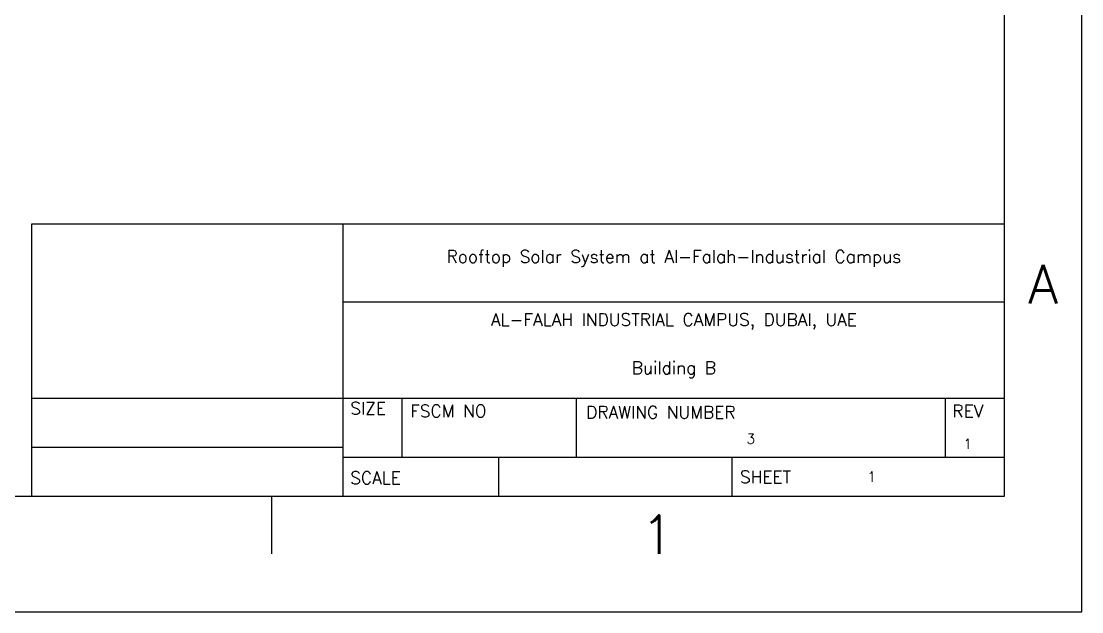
# Model space of a CAD drawing. Header units: inches. Extents: x 4 to 127, y -3 to 89.
# Drawn here: x 87.39 to 126.76, y -3 to 18.93 of the extents above; entities that cross this region are included whole.
import ezdxf
from ezdxf.enums import TextEntityAlignment as Align

# ---------------------------------------------------------------- set-up
doc = ezdxf.new("R2010")
doc.units = ezdxf.units.IN
doc.header["$MEASUREMENT"] = 0
for name, color, linetype in [('TB_LABELS', 1, 'Continuous'), ('Title Block', 7, 'Continuous'), ('Viewport', 7, 'Continuous')]:
    doc.layers.add(name, color=color, linetype=linetype)
doc.styles.add('Roman', font='romans')
doc.styles.add('WD', font='romans.shx')

# ---------------------------------------------------------------- blocks, each defined once
blk = doc.blocks.new('ANSI_border_C')
for p, q in [((20.5, 0.75), (20.5, 2.5)), ((14.25, 0.75), (20.5, 0.75))]:
    blk.add_line(p, q)
at = {"layer": 'Title Block'}
for p, q in [((21, 0), (21, 16)), ((20.5, 0.75), (20.5, 15.25)), ((0.5, 0.75), (20.5, 0.75)), ((15.75, 0.375), (15.75, 0.75)), ((0, 0), (21, 0))]:
    blk.add_line(p, q, dxfattribs=at)
at = {"layer": 'Title Block', "style": 'Roman'}
for s, p in [('A', (20.75, 2.125)), ('1', (18.25, 0.5))]:
    blk.add_text(s, height=0.25, dxfattribs=at).set_placement(p, align=Align.MIDDLE_CENTER)
blk = doc.blocks.new('JIC_border_C')
at = {"xscale": 5.726708801404052, "yscale": 5.726708801404052, "zscale": 5.726708801404052}
blk.add_blockref('ANSI_border_C', (6.5, -3), dxfattribs=at)
blk = doc.blocks.new('JIC_tblock_desc_C')
for p, q in [((0, 0), (0, 1.75)), ((-6.25, 0), (0, 0))]:
    blk.add_line(p, q)
at = {"layer": 'Title Block'}
for p, q in [((-6.25, 0), (-6.25, 1.75)), ((-6.25, 1.75), (0, 1.75)), ((-4.25, 0), (-4.25, 1.75)), ((-4.25, 1.25), (0, 1.25)), ((-6.25, 0.63), (0, 0.63)), ((-3.87, 0.25), (-3.87, 0.63)), ((-2.75, 0.25), (-2.75, 0.63)), ((-0.38, 0.25), (-0.38, 0.63)), ((-6.25, 0.315), (-4.25, 0.315)), ((-4.25, 0.25), (0, 0.25)), ((-3.25, 0), (-3.25, 0.25)), ((-1.75, 0), (-1.75, 0.25))]:
    blk.add_line(p, q, dxfattribs=at)
at = {"color": 0, "style": 'Roman', "flags": 8}
for tag, p in [('FNAME', (-20.6363, 6.8195)), ('REVDATE', (-20.6363, 4.1057)), ('USER', (-20.6363, 1.4768))]:
    blk.add_attdef(tag, p, '', height=0.15, rotation=90, dxfattribs=at)
at = {"style": 'WD'}
for tag, p in [('PROJDESC', (-2.125, 1.5)), ('TITLE1', (-2.125, 1.095)), ('TITLE2', (-2.125, 0.785))]:
    blk.add_attdef(tag, text='', height=0.08, dxfattribs=at).set_placement(p, align=Align.CENTER)
for tag, p in [('SIZE', (-4.1624, 0.3198)), ('FSCM_NO', (-3.4004, 0.3365)), ('DWG_NO', (-1.6588, 0.3365)), ('REV', (-0.2648, 0.3031)), ('SHEET', (-0.8829, 0.0925)), ('SCALE', (-3.6344, 0.0688))]:
    blk.add_attdef(tag, p, '', height=0.065, dxfattribs=at)
at = {"style": 'WD', "flags": 1}
blk.add_attdef('WD_TB', (-5.5702, 0.1772), '', height=0.086, dxfattribs=at)
at = {"layer": 'TB_LABELS', "style": 'WD'}
for s, p in [('SIZE', (-4.2042, 0.6043)), ('FSCM NO', (-3.8191, 0.5875)), ('DRAWING NUMBER', (-2.6887, 0.5792)), ('REV', (-0.3358, 0.5875)), ('SCALE', (-4.2042, 0.1579)), ('SHEET', (-1.7006, 0.1636))]:
    blk.add_text(s, height=0.08, dxfattribs=at).set_placement(p, align=Align.TOP_LEFT)

msp = doc.modelspace()

# ---------------------------------------------------------------- block references
ref = msp.add_blockref('JIC_tblock_desc_C', (123.898, 1.295), dxfattribs=dict(xscale=5.777177524552554, yscale=5.777177524552554, zscale=5.777177524552554))
ref.add_attrib('SHEET', '1', (118.797, 1.829), dxfattribs={"height": 0.376, "style": 'WD'})
ref.add_attrib('REV', '1', (122.368, 3.046), dxfattribs={"height": 0.376, "style": 'WD'})
ref.add_attrib('DWG_NO', '3', (114.315, 3.239), dxfattribs={"height": 0.376, "style": 'WD'})
ref.add_attrib('TITLE2', 'Building B', dxfattribs={"height": 0.4622, "style": 'WD'}).set_placement((111.621, 5.83), align=Align.CENTER)
ref.add_attrib('TITLE1', 'AL-FALAH INDUSTRIAL CAMPUS, DUBAI, UAE', dxfattribs={"height": 0.46217, "style": 'WD'}).set_placement((111.621, 7.621), align=Align.CENTER)
ref.add_attrib('PROJDESC', 'Rooftop Solar System at Al-Falah-Industrial Campus', dxfattribs={"height": 0.46217, "style": 'WD'}).set_placement((111.621, 9.961), align=Align.CENTER)
at = {"layer": 'Viewport'}
msp.add_blockref('JIC_border_C', (0, 0), dxfattribs=at)

doc.saveas('drawing.dxf')
